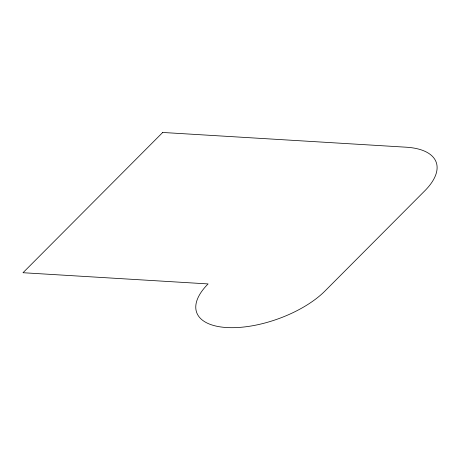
<?xml version="1.0" encoding="UTF-8"?>
<svg xmlns="http://www.w3.org/2000/svg" width="460" height="460" viewBox="0 0 460 460"><rect width="100%" height="100%" fill="white"/><g stroke="black" fill="none" stroke-linecap="round" stroke-linejoin="round"><path stroke-width="0.69" d="M162.708 132.463L23 272.722L208.092 283.923A74.215 33.465 -19.7 0 0 226.625 327.537A74.215 33.465 -19.7 0 0 324.99 291.002L424.781 190.82A74.215 33.465 -19.7 0 0 406.243 147.206L162.708 132.463"/></g></svg>
